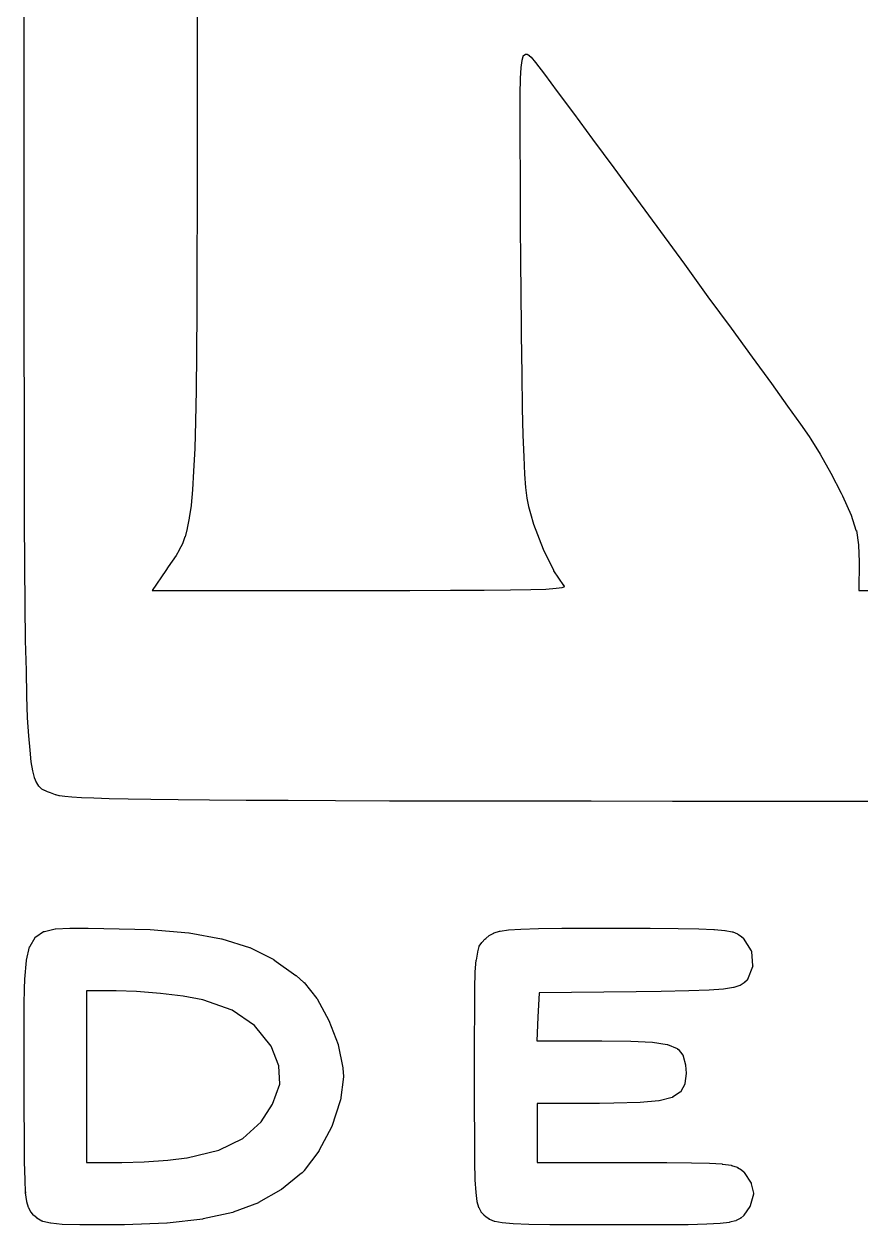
# Model space of a CAD drawing. Extents: x 125.2 to 205.2, y -134.4 to -54.5.
# Drawn here: x 188.917 to 191.014, y -77.049 to -74.039 of the extents above; entities that cross this region are included whole.
import ezdxf

# ---------------------------------------------------------------- set-up
doc = ezdxf.new("R2010")
doc.units = 0
doc.header["$MEASUREMENT"] = 0
doc.layers.add('BLACK', color=7, linetype='CONTINUOUS')

msp = doc.modelspace()

# ---------------------------------------------------------------- linework, layer by layer
at = {"layer": 'Black'}
for p, q in [((189.351, -73.9701), (189.351, -74.1656)), ((188.917, -74.2448), (188.917, -74.0057)), ((190.165, -74.1296), (190.168, -74.1205)), ((190.168, -74.119), (190.169, -74.1185)), ((190.168, -74.1191), (190.168, -74.119)), ((190.168, -74.1192), (190.168, -74.1191)), ((190.168, -74.1199), (190.168, -74.1192)), ((190.168, -74.1205), (190.168, -74.1199)), ((190.169, -74.118), (190.173, -74.1153)), ((190.169, -74.1185), (190.169, -74.118)), ((190.173, -74.1152), (190.174, -74.1149)), ((190.173, -74.1153), (190.173, -74.1152)), ((190.173, -74.1153), (190.173, -74.1153)), ((190.174, -74.1149), (190.174, -74.1145)), ((190.174, -74.1145), (190.174, -74.1145)), ((190.174, -74.1145), (190.175, -74.1145)), ((190.175, -74.1144), (190.176, -74.1143)), ((190.175, -74.1145), (190.175, -74.1144)), ((190.176, -74.1143), (190.176, -74.1144)), ((190.176, -74.1144), (190.176, -74.1143)), ((190.176, -74.1143), (190.177, -74.1145)), ((190.177, -74.1145), (190.178, -74.1147)), ((190.178, -74.1147), (190.178, -74.1148)), ((190.178, -74.1148), (190.178, -74.1148)), ((190.178, -74.1148), (190.182, -74.1169)), ((190.182, -74.1169), (190.183, -74.1173)), ((190.183, -74.1173), (190.183, -74.1178)), ((190.183, -74.1178), (190.188, -74.1221)), ((190.188, -74.1221), (190.188, -74.1223)), ((190.188, -74.1223), (190.188, -74.1225)), ((190.188, -74.1225), (190.199, -74.1355)), ((190.161, -74.1754), (190.163, -74.148)), ((190.163, -74.1477), (190.165, -74.1304)), ((190.163, -74.1479), (190.163, -74.1477)), ((190.163, -74.148), (190.163, -74.1479)), ((190.165, -74.13), (190.165, -74.1296)), ((190.165, -74.1304), (190.165, -74.13)), ((190.199, -74.1355), (190.199, -74.1355)), ((190.199, -74.1355), (190.199, -74.1356)), ((190.199, -74.1356), (190.221, -74.1647)), ((189.351, -74.1656), (189.351, -74.1656)), ((189.351, -74.1656), (189.351, -74.341)), ((190.16, -74.2147), (190.161, -74.1755)), ((190.161, -74.1755), (190.161, -74.1754)), ((190.161, -74.1754), (190.161, -74.1754)), ((190.221, -74.1647), (190.221, -74.1647)), ((190.221, -74.1647), (190.221, -74.1647)), ((190.221, -74.1647), (190.253, -74.2078)), ((190.16, -74.2675), (190.16, -74.2147)), ((190.16, -74.2147), (190.16, -74.2147)), ((190.16, -74.2147), (190.16, -74.2147)), ((190.253, -74.2078), (190.253, -74.2078)), ((190.253, -74.2078), (190.253, -74.2078)), ((190.253, -74.2078), (190.294, -74.2627)), ((188.917, -74.4634), (188.917, -74.2448)), ((190.16, -74.3357), (190.16, -74.2675)), ((190.16, -74.2675), (190.16, -74.2675)), ((190.16, -74.2675), (190.16, -74.2675)), ((190.294, -74.2627), (190.294, -74.2627)), ((190.294, -74.2627), (190.294, -74.2627)), ((190.294, -74.2627), (190.342, -74.3275)), ((190.161, -74.4211), (190.16, -74.3357)), ((190.16, -74.3357), (190.16, -74.3357)), ((190.16, -74.3357), (190.16, -74.3357)), ((190.342, -74.3275), (190.342, -74.3275)), ((190.342, -74.3275), (190.342, -74.3275)), ((190.342, -74.3275), (190.395, -74.3998)), ((189.351, -74.341), (189.351, -74.341)), ((189.351, -74.341), (189.351, -74.341)), ((189.351, -74.341), (189.351, -74.4973)), ((190.161, -74.5255), (190.161, -74.4211)), ((190.161, -74.4211), (190.161, -74.4211)), ((190.161, -74.4211), (190.161, -74.4211)), ((190.395, -74.3998), (190.395, -74.3998)), ((190.395, -74.3998), (190.395, -74.3998)), ((190.395, -74.3998), (190.452, -74.4776)), ((188.917, -74.6623), (188.917, -74.4634)), ((188.917, -74.4634), (188.917, -74.4634)), ((190.452, -74.4776), (190.452, -74.4776)), ((190.452, -74.4776), (190.452, -74.4776)), ((190.452, -74.4776), (190.512, -74.5587)), ((189.351, -74.4974), (189.35, -74.6359)), ((189.351, -74.4973), (189.351, -74.4973)), ((189.351, -74.4973), (189.351, -74.4974)), ((190.162, -74.6506), (190.161, -74.5255)), ((190.161, -74.5255), (190.161, -74.5255)), ((190.161, -74.5255), (190.161, -74.5255)), ((190.512, -74.5587), (190.512, -74.5587)), ((190.512, -74.5587), (190.572, -74.6411)), ((189.35, -74.6359), (189.35, -74.6359)), ((189.35, -74.6359), (189.35, -74.6359)), ((189.35, -74.6359), (189.35, -74.7578)), ((188.917, -74.8425), (188.917, -74.6623)), ((188.917, -74.6623), (188.917, -74.6623)), ((190.163, -74.6953), (190.162, -74.6506)), ((190.162, -74.6506), (190.162, -74.6506)), ((190.572, -74.6411), (190.572, -74.6411)), ((190.572, -74.6411), (190.572, -74.6411)), ((190.572, -74.6411), (190.631, -74.7226)), ((190.164, -74.8164), (190.163, -74.6953)), ((190.163, -74.6953), (190.163, -74.6953)), ((190.163, -74.6953), (190.163, -74.6953)), ((190.631, -74.7226), (190.631, -74.7226)), ((190.631, -74.7226), (190.631, -74.7226)), ((190.631, -74.7226), (190.689, -74.801)), ((189.35, -74.7578), (189.349, -74.8642)), ((189.35, -74.7578), (189.35, -74.7578)), ((189.35, -74.7578), (189.35, -74.7578)), ((190.164, -74.8165), (190.164, -74.8164)), ((190.164, -74.8164), (190.164, -74.8164)), ((190.165, -74.9177), (190.164, -74.8165)), ((190.689, -74.801), (190.689, -74.801)), ((190.689, -74.801), (190.689, -74.801)), ((190.689, -74.801), (190.742, -74.8743)), ((188.918, -75.005), (188.917, -74.8425)), ((188.917, -74.8425), (188.917, -74.8425)), ((188.917, -74.8425), (188.917, -74.8425)), ((189.349, -74.8642), (189.348, -74.9564)), ((189.349, -74.8642), (189.349, -74.8642)), ((189.349, -74.8642), (189.349, -74.8642)), ((190.742, -74.8743), (190.742, -74.8743)), ((190.742, -74.8743), (190.742, -74.8743)), ((190.742, -74.8743), (190.79, -74.9402)), ((190.165, -74.9178), (190.165, -74.9177)), ((190.166, -75.0013), (190.165, -74.9178)), ((190.165, -74.9178), (190.165, -74.9178)), ((190.79, -74.9402), (190.79, -74.9402)), ((190.79, -74.9402), (190.79, -74.9402)), ((190.79, -74.9402), (190.83, -74.9967)), ((189.348, -74.9564), (189.347, -75.0355)), ((189.348, -74.9564), (189.348, -74.9564)), ((189.348, -74.9564), (189.348, -74.9564)), ((190.166, -75.0014), (190.166, -75.0013)), ((190.168, -75.0693), (190.166, -75.0014)), ((190.166, -75.0014), (190.166, -75.0014)), ((190.83, -74.9967), (190.83, -74.9967)), ((190.83, -74.9967), (190.83, -74.9967)), ((190.83, -74.9967), (190.863, -75.0417)), ((188.918, -75.1507), (188.918, -75.005)), ((188.918, -75.005), (188.918, -75.005)), ((188.918, -75.005), (188.918, -75.005)), ((189.347, -75.0356), (189.345, -75.1028)), ((189.347, -75.0355), (189.347, -75.0355)), ((189.347, -75.0355), (189.347, -75.0356)), ((190.863, -75.0417), (190.863, -75.0417)), ((190.863, -75.0417), (190.863, -75.0417)), ((190.863, -75.0417), (190.885, -75.073)), ((190.168, -75.0694), (190.168, -75.0693)), ((190.168, -75.0693), (190.168, -75.0693)), ((190.17, -75.1238), (190.168, -75.0694)), ((190.885, -75.073), (190.885, -75.073)), ((190.885, -75.073), (190.885, -75.073)), ((190.885, -75.073), (190.889, -75.0796)), ((190.889, -75.0796), (190.889, -75.0797)), ((190.889, -75.0797), (190.889, -75.0798)), ((190.889, -75.0798), (190.912, -75.1167)), ((189.345, -75.1028), (189.342, -75.1593)), ((189.345, -75.1028), (189.345, -75.1028)), ((189.345, -75.1028), (189.345, -75.1028)), ((190.912, -75.1167), (190.912, -75.1168)), ((190.912, -75.1168), (190.912, -75.1169)), ((190.912, -75.1169), (190.939, -75.1649)), ((188.918, -75.2805), (188.918, -75.1507)), ((188.918, -75.1507), (188.918, -75.1507)), ((188.918, -75.1507), (188.918, -75.1507)), ((190.17, -75.1239), (190.17, -75.1238)), ((190.17, -75.1238), (190.17, -75.1238)), ((190.172, -75.1668), (190.17, -75.1239)), ((189.342, -75.1594), (189.339, -75.2064)), ((189.342, -75.1593), (189.342, -75.1594)), ((189.342, -75.1594), (189.342, -75.1594)), ((190.172, -75.1669), (190.172, -75.1668)), ((190.175, -75.2005), (190.172, -75.1669)), ((190.172, -75.1669), (190.172, -75.1669)), ((190.939, -75.1649), (190.939, -75.165)), ((190.939, -75.165), (190.939, -75.1651)), ((190.939, -75.1651), (190.965, -75.2146)), ((189.339, -75.2066), (189.336, -75.2452)), ((189.339, -75.2064), (189.339, -75.2065)), ((189.339, -75.2065), (189.339, -75.2066)), ((190.175, -75.2006), (190.175, -75.2005)), ((190.175, -75.2007), (190.175, -75.2006)), ((190.178, -75.227), (190.175, -75.2007)), ((190.178, -75.2271), (190.178, -75.227)), ((190.178, -75.2273), (190.178, -75.2271)), ((190.182, -75.2483), (190.178, -75.2273)), ((190.965, -75.2146), (190.965, -75.2147)), ((190.965, -75.2147), (190.965, -75.2147)), ((190.965, -75.2147), (190.968, -75.2214)), ((190.968, -75.2214), (190.968, -75.2215)), ((190.968, -75.2215), (190.968, -75.2215)), ((190.968, -75.2215), (190.99, -75.2697)), ((189.336, -75.2454), (189.331, -75.2769)), ((189.336, -75.2452), (189.336, -75.2453)), ((189.336, -75.2453), (189.336, -75.2454)), ((190.182, -75.2485), (190.182, -75.2483)), ((190.182, -75.2487), (190.182, -75.2485)), ((190.187, -75.2666), (190.182, -75.2487)), ((190.187, -75.2667), (190.187, -75.2666)), ((190.187, -75.2669), (190.187, -75.2667)), ((190.195, -75.2933), (190.187, -75.2669)), ((190.99, -75.2697), (190.99, -75.27)), ((190.99, -75.27), (190.99, -75.2702)), ((190.99, -75.2702), (191.002, -75.3077)), ((188.919, -75.3953), (188.918, -75.2805)), ((188.918, -75.2805), (188.918, -75.2805)), ((188.918, -75.2805), (188.918, -75.2805)), ((189.331, -75.2772), (189.326, -75.3028)), ((189.331, -75.2769), (189.331, -75.2771)), ((189.331, -75.2771), (189.331, -75.2772)), ((190.195, -75.2934), (190.195, -75.2933)), ((190.195, -75.2935), (190.195, -75.2934)), ((190.219, -75.3556), (190.195, -75.2935)), ((189.32, -75.3244), (189.314, -75.3417)), ((189.321, -75.3242), (189.32, -75.3244)), ((189.326, -75.3032), (189.321, -75.324)), ((189.321, -75.324), (189.321, -75.3242)), ((189.326, -75.3028), (189.326, -75.303)), ((189.326, -75.303), (189.326, -75.3032)), ((191.002, -75.3077), (191.002, -75.3082)), ((191.002, -75.3082), (191.003, -75.3085)), ((191.003, -75.3085), (191.008, -75.3444)), ((189.306, -75.3574), (189.298, -75.371)), ((189.314, -75.3422), (189.306, -75.357)), ((189.306, -75.357), (189.306, -75.3572)), ((189.306, -75.3572), (189.306, -75.3574)), ((189.314, -75.3417), (189.314, -75.3419)), ((189.314, -75.3419), (189.314, -75.3422)), ((190.219, -75.3558), (190.219, -75.3556)), ((190.219, -75.356), (190.219, -75.3558)), ((190.245, -75.4088), (190.219, -75.356)), ((191.008, -75.3444), (191.008, -75.3447)), ((191.008, -75.3447), (191.008, -75.345)), ((191.008, -75.345), (191.01, -75.3871)), ((189.288, -75.385), (189.278, -75.3998)), ((189.298, -75.3713), (189.288, -75.3849)), ((189.288, -75.3849), (189.288, -75.3849)), ((189.288, -75.3849), (189.288, -75.385)), ((189.298, -75.371), (189.298, -75.3711)), ((189.298, -75.3711), (189.298, -75.3713)), ((191.01, -75.3872), (191.009, -75.4584)), ((191.01, -75.3871), (191.01, -75.3872)), ((191.01, -75.3872), (191.01, -75.3872)), ((188.92, -75.4961), (188.919, -75.3953)), ((188.919, -75.3953), (188.919, -75.3953)), ((188.919, -75.3953), (188.919, -75.3953)), ((189.272, -75.4086), (189.238, -75.4584)), ((189.278, -75.3998), (189.272, -75.4086)), ((190.245, -75.4091), (190.245, -75.4088)), ((190.245, -75.4094), (190.245, -75.4091)), ((190.27, -75.4465), (190.245, -75.4094)), ((190.251, -75.4533), (190.266, -75.4511)), ((190.266, -75.4511), (190.272, -75.449)), ((190.271, -75.4466), (190.27, -75.4465)), ((190.271, -75.4469), (190.271, -75.4466)), ((190.271, -75.4478), (190.271, -75.4469)), ((190.272, -75.449), (190.271, -75.4478)), ((189.238, -75.4584), (189.76, -75.4584)), ((189.76, -75.4584), (189.884, -75.4584)), ((189.884, -75.4584), (189.986, -75.4582)), ((189.986, -75.4582), (190.07, -75.4579)), ((190.07, -75.4579), (190.136, -75.4573)), ((190.07, -75.4579), (190.07, -75.4579)), ((190.136, -75.4573), (190.187, -75.4564)), ((190.187, -75.4564), (190.225, -75.4551)), ((190.225, -75.4551), (190.251, -75.4533)), ((191.009, -75.4584), (192.147, -75.4584)), ((188.921, -75.5838), (188.92, -75.4961)), ((188.92, -75.4961), (188.92, -75.4961)), ((188.92, -75.4961), (188.92, -75.4961)), ((188.923, -75.6594), (188.921, -75.5838)), ((188.921, -75.5838), (188.921, -75.5838)), ((188.921, -75.5838), (188.921, -75.5838)), ((188.924, -75.7237), (188.923, -75.6594)), ((188.923, -75.6594), (188.923, -75.6594)), ((188.923, -75.6594), (188.923, -75.6594)), ((188.924, -75.7238), (188.924, -75.7237)), ((188.926, -75.7779), (188.924, -75.7238)), ((188.924, -75.7238), (188.924, -75.7238)), ((188.929, -75.8226), (188.926, -75.7779)), ((188.926, -75.7779), (188.926, -75.7779)), ((188.926, -75.7779), (188.926, -75.7779)), ((188.929, -75.8227), (188.929, -75.8226)), ((188.929, -75.8228), (188.929, -75.8227)), ((188.932, -75.859), (188.929, -75.8228)), ((188.932, -75.8591), (188.932, -75.859)), ((188.932, -75.8592), (188.932, -75.8591)), ((188.935, -75.888), (188.932, -75.8592)), ((188.935, -75.8882), (188.935, -75.888)), ((188.935, -75.8883), (188.935, -75.8882)), ((188.939, -75.9106), (188.935, -75.8883)), ((188.939, -75.9108), (188.939, -75.9106)), ((188.939, -75.911), (188.939, -75.9108)), ((188.943, -75.9276), (188.939, -75.911)), ((188.943, -75.9279), (188.943, -75.9276)), ((188.943, -75.9282), (188.943, -75.9279)), ((188.948, -75.9402), (188.943, -75.9282)), ((188.948, -75.9406), (188.948, -75.9402)), ((188.949, -75.9411), (188.948, -75.9406)), ((188.954, -75.9493), (188.949, -75.9411)), ((188.954, -75.9498), (188.954, -75.9493)), ((188.955, -75.9503), (188.954, -75.9498)), ((188.961, -75.9557), (188.955, -75.9503)), ((188.961, -75.9561), (188.961, -75.9557)), ((188.962, -75.9564), (188.961, -75.9561)), ((188.968, -75.96), (188.962, -75.9564)), ((188.968, -75.9601), (188.968, -75.96)), ((188.969, -75.9603), (188.968, -75.9601)), ((188.976, -75.963), (188.969, -75.9603)), ((188.983, -75.9656), (188.976, -75.963)), ((188.976, -75.963), (188.976, -75.963)), ((188.976, -75.963), (188.976, -75.963)), ((188.992, -75.9691), (188.983, -75.9656)), ((188.996, -75.9708), (188.992, -75.9691)), ((188.992, -75.9691), (188.992, -75.9691)), ((188.992, -75.9691), (188.992, -75.9691)), ((188.997, -75.9709), (188.996, -75.9708)), ((188.997, -75.971), (188.997, -75.9709)), ((189.005, -75.973), (188.997, -75.971)), ((189.006, -75.973), (189.005, -75.973)), ((189.006, -75.9731), (189.006, -75.973)), ((189.019, -75.9749), (189.006, -75.9731)), ((189.037, -75.9765), (189.019, -75.9749)), ((189.019, -75.9749), (189.019, -75.9749)), ((189.019, -75.9749), (189.019, -75.9749)), ((189.061, -75.978), (189.037, -75.9765)), ((189.037, -75.9765), (189.037, -75.9765)), ((189.037, -75.9765), (189.037, -75.9765)), ((189.092, -75.9794), (189.061, -75.978)), ((189.061, -75.978), (189.061, -75.978)), ((189.061, -75.978), (189.061, -75.978)), ((189.13, -75.9806), (189.092, -75.9794)), ((189.092, -75.9794), (189.092, -75.9794)), ((189.092, -75.9794), (189.092, -75.9794)), ((189.178, -75.9817), (189.13, -75.9806)), ((189.13, -75.9806), (189.13, -75.9806)), ((189.13, -75.9806), (189.13, -75.9806)), ((189.235, -75.9827), (189.178, -75.9817)), ((189.178, -75.9817), (189.178, -75.9817)), ((189.178, -75.9817), (189.178, -75.9817)), ((189.303, -75.9835), (189.235, -75.9827)), ((189.235, -75.9827), (189.235, -75.9827)), ((189.235, -75.9827), (189.235, -75.9827)), ((189.382, -75.9843), (189.303, -75.9835)), ((189.303, -75.9835), (189.303, -75.9835)), ((189.303, -75.9835), (189.303, -75.9835)), ((189.474, -75.9849), (189.382, -75.9843)), ((189.382, -75.9843), (189.382, -75.9843)), ((189.382, -75.9843), (189.382, -75.9843)), ((189.579, -75.9854), (189.474, -75.9849)), ((189.474, -75.9849), (189.474, -75.9849)), ((189.474, -75.9849), (189.474, -75.9849)), ((189.698, -75.9859), (189.579, -75.9854)), ((189.579, -75.9854), (189.579, -75.9854)), ((189.579, -75.9854), (189.579, -75.9854)), ((189.833, -75.9863), (189.698, -75.9859)), ((189.698, -75.9859), (189.698, -75.9859)), ((189.698, -75.9859), (189.698, -75.9859)), ((189.984, -75.9866), (189.833, -75.9863)), ((189.833, -75.9863), (189.833, -75.9863)), ((189.833, -75.9863), (189.833, -75.9863)), ((190.152, -75.9869), (189.984, -75.9866)), ((189.984, -75.9866), (189.984, -75.9866)), ((189.984, -75.9866), (189.984, -75.9866)), ((190.338, -75.9871), (190.152, -75.9869)), ((190.152, -75.9869), (190.152, -75.9869)), ((190.152, -75.9869), (190.152, -75.9869)), ((190.542, -75.9872), (190.338, -75.9871)), ((190.338, -75.9871), (190.338, -75.9871)), ((190.767, -75.9873), (190.542, -75.9872)), ((190.542, -75.9872), (190.542, -75.9872)), ((190.542, -75.9872), (190.542, -75.9872)), ((191.012, -75.9874), (190.767, -75.9873)), ((190.767, -75.9873), (190.767, -75.9873)), ((191.279, -75.9874), (191.012, -75.9874)), ((188.947, -76.3266), (188.966, -76.3136)), ((188.966, -76.3135), (188.967, -76.3132)), ((188.966, -76.3136), (188.966, -76.3135)), ((188.966, -76.3136), (188.966, -76.3136)), ((188.967, -76.3132), (188.968, -76.3129)), ((188.968, -76.3129), (188.995, -76.3066)), ((188.968, -76.3129), (188.968, -76.3129)), ((188.968, -76.3129), (188.968, -76.3129)), ((188.995, -76.3066), (188.996, -76.3065)), ((188.995, -76.3066), (188.995, -76.3066)), ((188.996, -76.3065), (189.032, -76.3047)), ((189.032, -76.3047), (189.032, -76.3047)), ((189.032, -76.3047), (189.032, -76.3047)), ((189.032, -76.3047), (189.078, -76.3051)), ((189.078, -76.3051), (189.078, -76.3051)), ((189.078, -76.3051), (189.078, -76.3051)), ((189.078, -76.3051), (189.117, -76.3055)), ((189.117, -76.3055), (189.117, -76.3055)), ((189.117, -76.3055), (189.117, -76.3055)), ((189.117, -76.3055), (189.233, -76.3083)), ((189.233, -76.3083), (189.233, -76.3083)), ((189.233, -76.3083), (189.233, -76.3083)), ((189.233, -76.3083), (189.33, -76.3166)), ((189.33, -76.3166), (189.33, -76.3166)), ((189.33, -76.3166), (189.331, -76.3166)), ((189.331, -76.3166), (189.412, -76.3313)), ((190.074, -76.3308), (190.083, -76.3234)), ((190.083, -76.3231), (190.084, -76.3228)), ((190.083, -76.3234), (190.083, -76.3231)), ((190.084, -76.3228), (190.094, -76.3171)), ((190.094, -76.3169), (190.095, -76.3166)), ((190.094, -76.3171), (190.094, -76.3169)), ((190.095, -76.3166), (190.109, -76.3123)), ((190.109, -76.3123), (190.11, -76.3122)), ((190.109, -76.3123), (190.109, -76.3123)), ((190.11, -76.3122), (190.131, -76.3091)), ((190.131, -76.3091), (190.162, -76.3071)), ((190.131, -76.3091), (190.131, -76.3091)), ((190.131, -76.3091), (190.131, -76.3091)), ((190.162, -76.3071), (190.206, -76.3059)), ((190.162, -76.3071), (190.162, -76.3071)), ((190.162, -76.3071), (190.162, -76.3071)), ((190.206, -76.3059), (190.265, -76.3053)), ((190.206, -76.3059), (190.206, -76.3059)), ((190.206, -76.3059), (190.206, -76.3059)), ((190.265, -76.3053), (190.342, -76.3051)), ((190.265, -76.3053), (190.265, -76.3053)), ((190.265, -76.3053), (190.265, -76.3053)), ((190.342, -76.3051), (190.342, -76.3051)), ((190.342, -76.3051), (190.342, -76.3051)), ((190.342, -76.3051), (190.397, -76.3051)), ((190.397, -76.3051), (190.397, -76.3051)), ((190.397, -76.3051), (190.486, -76.3051)), ((190.486, -76.3051), (190.486, -76.3051)), ((190.486, -76.3051), (190.486, -76.3051)), ((190.486, -76.3051), (190.556, -76.3055)), ((190.556, -76.3055), (190.556, -76.3055)), ((190.556, -76.3055), (190.556, -76.3055)), ((190.556, -76.3055), (190.608, -76.3064)), ((190.608, -76.3064), (190.608, -76.3064)), ((190.608, -76.3064), (190.608, -76.3064)), ((190.608, -76.3064), (190.646, -76.3079)), ((190.646, -76.3079), (190.646, -76.308)), ((190.646, -76.308), (190.647, -76.308)), ((190.647, -76.308), (190.673, -76.3104)), ((190.673, -76.3104), (190.674, -76.3105)), ((190.674, -76.3105), (190.674, -76.3105)), ((190.674, -76.3105), (190.692, -76.3141)), ((190.692, -76.3141), (190.692, -76.3142)), ((190.692, -76.3142), (190.693, -76.3143)), ((190.693, -76.3143), (190.705, -76.3192)), ((190.705, -76.3192), (190.705, -76.3195)), ((190.705, -76.3195), (190.706, -76.3197)), ((190.706, -76.3197), (190.715, -76.3261)), ((188.923, -76.3849), (188.931, -76.3516)), ((188.931, -76.3516), (188.932, -76.3509)), ((188.932, -76.3502), (188.945, -76.3282)), ((188.932, -76.3509), (188.932, -76.3502)), ((188.945, -76.3278), (188.946, -76.3274)), ((188.945, -76.328), (188.945, -76.3278)), ((188.945, -76.3282), (188.945, -76.328)), ((188.946, -76.3269), (188.947, -76.3268)), ((188.946, -76.3274), (188.946, -76.3269)), ((188.947, -76.3268), (188.947, -76.3266)), ((189.412, -76.3313), (189.412, -76.3314)), ((189.412, -76.3314), (189.413, -76.3315)), ((189.413, -76.3315), (189.482, -76.3534)), ((189.482, -76.3534), (189.482, -76.3536)), ((189.482, -76.3536), (189.483, -76.3537)), ((189.483, -76.3537), (189.543, -76.3838)), ((190.054, -76.3644), (190.058, -76.3513)), ((190.058, -76.3502), (190.064, -76.3412)), ((190.058, -76.3508), (190.058, -76.3502)), ((190.058, -76.3513), (190.058, -76.3508)), ((190.064, -76.3408), (190.065, -76.3404)), ((190.064, -76.3412), (190.064, -76.3408)), ((190.065, -76.3404), (190.072, -76.3328)), ((190.072, -76.3327), (190.074, -76.331)), ((190.072, -76.3328), (190.072, -76.3327)), ((190.072, -76.3328), (190.072, -76.3328)), ((190.074, -76.3309), (190.074, -76.3308)), ((190.074, -76.331), (190.074, -76.3309)), ((190.715, -76.3261), (190.715, -76.3263)), ((190.715, -76.3263), (190.715, -76.3264)), ((190.715, -76.3264), (190.719, -76.3294)), ((190.719, -76.3294), (190.719, -76.3299)), ((190.719, -76.3299), (190.719, -76.3304)), ((190.719, -76.3304), (190.739, -76.3615)), ((188.919, -76.4324), (188.923, -76.3856)), ((188.923, -76.3852), (188.923, -76.3849)), ((188.923, -76.3856), (188.923, -76.3852)), ((189.543, -76.3838), (189.543, -76.3841)), ((189.543, -76.3841), (189.543, -76.3843)), ((189.543, -76.3843), (189.598, -76.4234)), ((190.048, -76.4148), (190.05, -76.3855)), ((190.05, -76.3855), (190.051, -76.3853)), ((190.051, -76.3851), (190.054, -76.3652)), ((190.051, -76.3853), (190.051, -76.3851)), ((190.054, -76.3648), (190.054, -76.3644)), ((190.054, -76.3652), (190.054, -76.3648)), ((190.739, -76.3615), (190.739, -76.3617)), ((190.739, -76.3617), (190.739, -76.362)), ((190.739, -76.362), (190.74, -76.3625)), ((190.74, -76.3625), (190.74, -76.3631)), ((190.74, -76.3631), (190.74, -76.3634)), ((190.74, -76.3634), (190.74, -76.3636)), ((190.74, -76.3636), (190.743, -76.3993)), ((190.047, -76.4563), (190.048, -76.415)), ((190.048, -76.4149), (190.048, -76.4148)), ((190.048, -76.415), (190.048, -76.4149)), ((190.743, -76.4017), (190.73, -76.4334)), ((190.743, -76.3993), (190.743, -76.3997)), ((190.743, -76.3997), (190.744, -76.4)), ((190.744, -76.4), (190.743, -76.4005)), ((190.743, -76.4005), (190.743, -76.4011)), ((190.743, -76.4011), (190.743, -76.4014)), ((190.743, -76.4014), (190.743, -76.4017)), ((188.918, -76.4567), (188.919, -76.4327)), ((188.919, -76.4326), (188.919, -76.4324)), ((188.919, -76.4327), (188.919, -76.4326)), ((189.598, -76.4234), (189.598, -76.4236)), ((189.598, -76.4236), (189.599, -76.4237)), ((189.599, -76.4237), (189.618, -76.4408)), ((189.618, -76.4408), (189.618, -76.4411)), ((189.618, -76.4411), (189.619, -76.4414)), ((189.619, -76.4414), (189.651, -76.4812)), ((190.722, -76.4421), (190.712, -76.4483)), ((190.723, -76.4417), (190.722, -76.4421)), ((190.729, -76.4349), (190.723, -76.4413)), ((190.723, -76.4413), (190.723, -76.4417)), ((190.73, -76.4342), (190.729, -76.4349)), ((190.729, -76.4349), (190.729, -76.4349)), ((190.729, -76.4349), (190.729, -76.4349)), ((190.73, -76.4334), (190.73, -76.4334)), ((190.73, -76.4334), (190.73, -76.4335)), ((190.73, -76.4335), (190.73, -76.4342)), ((188.917, -76.4953), (188.918, -76.4567)), ((189.074, -76.4618), (189.074, -76.8921)), ((189.145, -76.4618), (189.074, -76.4618)), ((189.148, -76.4618), (189.145, -76.4618)), ((189.199, -76.4638), (189.148, -76.4618)), ((189.259, -76.4685), (189.199, -76.4638)), ((189.316, -76.475), (189.259, -76.4685)), ((189.365, -76.4842), (189.316, -76.475)), ((190.047, -76.4564), (190.047, -76.4563)), ((190.047, -76.5124), (190.047, -76.4564)), ((190.047, -76.4564), (190.047, -76.4564)), ((190.208, -76.4674), (190.205, -76.5276)), ((190.451, -76.4644), (190.208, -76.4674)), ((190.514, -76.4635), (190.451, -76.4644)), ((190.451, -76.4644), (190.451, -76.4644)), ((190.451, -76.4644), (190.451, -76.4644)), ((190.583, -76.4621), (190.514, -76.4635)), ((190.514, -76.4635), (190.514, -76.4635)), ((190.514, -76.4635), (190.514, -76.4635)), ((190.634, -76.4602), (190.583, -76.4621)), ((190.583, -76.4621), (190.583, -76.4621)), ((190.583, -76.4621), (190.583, -76.4621)), ((190.67, -76.4575), (190.634, -76.4602)), ((190.634, -76.4602), (190.634, -76.4601)), ((190.634, -76.4601), (190.634, -76.4602)), ((190.695, -76.4539), (190.67, -76.4575)), ((190.67, -76.4575), (190.67, -76.4575)), ((190.67, -76.4575), (190.67, -76.4575)), ((190.696, -76.4537), (190.695, -76.4537)), ((190.695, -76.4537), (190.695, -76.4539)), ((190.711, -76.4489), (190.696, -76.4537)), ((190.712, -76.4486), (190.711, -76.4489)), ((190.712, -76.4483), (190.712, -76.4486)), ((188.917, -76.4954), (188.917, -76.4953)), ((188.917, -76.576), (188.917, -76.4954)), ((188.917, -76.4954), (188.917, -76.4954)), ((189.439, -76.5101), (189.365, -76.4842)), ((189.651, -76.4812), (189.651, -76.4816)), ((189.651, -76.4816), (189.652, -76.482)), ((189.652, -76.482), (189.681, -76.536)), ((189.495, -76.5486), (189.439, -76.5101)), ((189.681, -76.536), (189.681, -76.5364)), ((189.681, -76.5364), (189.681, -76.5367)), ((190.046, -76.5857), (190.047, -76.5124)), ((190.047, -76.5124), (190.047, -76.5124)), ((190.047, -76.5124), (190.047, -76.5124)), ((190.205, -76.5276), (190.202, -76.5873)), ((190.205, -76.5276), (190.205, -76.5276)), ((189.536, -76.6005), (189.495, -76.5486)), ((189.681, -76.5367), (189.704, -76.5966)), ((188.917, -76.5761), (188.917, -76.576)), ((188.917, -76.576), (188.917, -76.576)), ((188.917, -76.677), (188.917, -76.5761)), ((189.704, -76.5966), (189.704, -76.5969)), ((190.046, -76.6789), (190.046, -76.5857)), ((190.046, -76.5857), (190.046, -76.5857)), ((190.046, -76.5857), (190.046, -76.5857)), ((190.202, -76.5873), (190.365, -76.5873)), ((190.365, -76.5873), (190.365, -76.5873)), ((190.365, -76.5873), (190.365, -76.5873)), ((190.365, -76.5873), (190.438, -76.5879)), ((190.438, -76.5879), (190.438, -76.5879)), ((190.438, -76.5879), (190.438, -76.5879)), ((190.438, -76.5879), (190.492, -76.5906)), ((190.492, -76.5906), (190.492, -76.5906)), ((190.492, -76.5906), (190.492, -76.5906)), ((190.492, -76.5906), (190.529, -76.5964)), ((190.529, -76.5964), (190.53, -76.5966)), ((190.53, -76.5966), (190.53, -76.5967)), ((190.53, -76.5967), (190.554, -76.6067)), ((189.556, -76.6503), (189.536, -76.6005)), ((189.704, -76.5969), (189.704, -76.5973)), ((189.704, -76.5973), (189.716, -76.6547)), ((190.554, -76.6067), (190.554, -76.6069)), ((190.554, -76.6069), (190.554, -76.607)), ((190.554, -76.607), (190.555, -76.6073)), ((190.555, -76.6073), (190.555, -76.6077)), ((190.555, -76.6077), (190.555, -76.6079)), ((190.555, -76.6079), (190.556, -76.6081)), ((190.556, -76.6081), (190.568, -76.6235)), ((190.568, -76.6235), (190.568, -76.6237)), ((190.568, -76.6237), (190.569, -76.6239)), ((190.569, -76.6239), (190.569, -76.6244)), ((190.569, -76.6244), (190.569, -76.625)), ((190.569, -76.625), (190.569, -76.6252)), ((190.569, -76.6252), (190.569, -76.6255)), ((190.569, -76.6255), (190.575, -76.6473)), ((189.558, -76.6962), (189.556, -76.6503)), ((189.716, -76.6547), (189.716, -76.6551)), ((189.716, -76.6551), (189.716, -76.6554)), ((189.716, -76.6554), (189.718, -76.6767)), ((190.575, -76.6473), (190.575, -76.6478)), ((190.575, -76.6478), (190.575, -76.6483)), ((190.575, -76.6483), (190.576, -76.6685)), ((188.917, -76.7526), (188.917, -76.677)), ((188.917, -76.677), (188.917, -76.677)), ((189.718, -76.6776), (189.71, -76.7364)), ((189.718, -76.6767), (189.718, -76.6771)), ((189.718, -76.6771), (189.718, -76.6776)), ((190.046, -76.7517), (190.046, -76.6789)), ((190.046, -76.6789), (190.046, -76.6789)), ((190.046, -76.6789), (190.046, -76.6789)), ((190.576, -76.6692), (190.573, -76.6941)), ((190.576, -76.6685), (190.576, -76.6689)), ((190.576, -76.6689), (190.576, -76.6692)), ((189.54, -76.7457), (189.558, -76.6962)), ((190.561, -76.7161), (190.542, -76.7288)), ((190.562, -76.7158), (190.561, -76.7161)), ((190.563, -76.7149), (190.562, -76.7152)), ((190.562, -76.7152), (190.562, -76.7156)), ((190.562, -76.7156), (190.562, -76.7158)), ((190.573, -76.6959), (190.563, -76.7142)), ((190.563, -76.7142), (190.563, -76.7145)), ((190.563, -76.7145), (190.563, -76.7149)), ((190.573, -76.6941), (190.573, -76.6941)), ((190.573, -76.6941), (190.573, -76.6942)), ((190.573, -76.6942), (190.573, -76.695)), ((190.573, -76.695), (190.573, -76.6958)), ((190.573, -76.6958), (190.573, -76.6958)), ((190.573, -76.6958), (190.573, -76.6959)), ((189.511, -76.7906), (189.54, -76.7457)), ((189.709, -76.7374), (189.688, -76.8016)), ((189.71, -76.7364), (189.709, -76.7369)), ((189.709, -76.7369), (189.709, -76.7374)), ((190.359, -76.744), (190.203, -76.744)), ((190.203, -76.744), (190.203, -76.8921)), ((190.395, -76.7439), (190.359, -76.744)), ((190.359, -76.744), (190.359, -76.744)), ((190.359, -76.744), (190.359, -76.744)), ((190.461, -76.7422), (190.395, -76.7439)), ((190.395, -76.7439), (190.395, -76.7439)), ((190.395, -76.7439), (190.395, -76.7439)), ((190.508, -76.7377), (190.461, -76.7422)), ((190.461, -76.7422), (190.461, -76.7421)), ((190.461, -76.7421), (190.461, -76.7422)), ((190.509, -76.7376), (190.508, -76.7377)), ((190.541, -76.7295), (190.509, -76.7376)), ((190.509, -76.7376), (190.509, -76.7376)), ((190.542, -76.7291), (190.541, -76.7295)), ((190.542, -76.7288), (190.542, -76.7291)), ((188.918, -76.8305), (188.917, -76.7526)), ((188.917, -76.7526), (188.917, -76.7526)), ((188.917, -76.7526), (188.917, -76.7526)), ((190.047, -76.8299), (190.046, -76.7517)), ((190.046, -76.7517), (190.046, -76.7517)), ((190.046, -76.7517), (190.046, -76.7517)), ((189.465, -76.8321), (189.511, -76.7906)), ((189.688, -76.8023), (189.656, -76.8631)), ((189.688, -76.8016), (189.688, -76.8019)), ((189.688, -76.8019), (189.688, -76.8023)), ((188.918, -76.8306), (188.918, -76.8305)), ((188.918, -76.8906), (188.918, -76.8306)), ((188.918, -76.8306), (188.918, -76.8306)), ((189.405, -76.8614), (189.465, -76.8321)), ((190.047, -76.8902), (190.047, -76.8299)), ((190.047, -76.8299), (190.047, -76.8299)), ((190.047, -76.8299), (190.047, -76.8299)), ((189.326, -76.8803), (189.405, -76.8614)), ((189.656, -76.8638), (189.619, -76.9124)), ((189.656, -76.8631), (189.656, -76.8635)), ((189.656, -76.8635), (189.656, -76.8638)), ((188.918, -76.8907), (188.918, -76.8906)), ((188.918, -76.8906), (188.918, -76.8906)), ((188.92, -76.9354), (188.918, -76.8907)), ((189.074, -76.8921), (189.162, -76.892)), ((189.162, -76.892), (189.218, -76.8904)), ((189.218, -76.8904), (189.277, -76.8863)), ((189.277, -76.8863), (189.325, -76.8805)), ((189.325, -76.8805), (189.326, -76.8803)), ((190.048, -76.9351), (190.047, -76.8902)), ((190.047, -76.8902), (190.047, -76.8902)), ((190.047, -76.8902), (190.047, -76.8902)), ((190.203, -76.8921), (190.446, -76.8921)), ((190.446, -76.8921), (190.446, -76.8921)), ((190.446, -76.8921), (190.446, -76.8921)), ((190.446, -76.8921), (190.528, -76.8922)), ((190.528, -76.8922), (190.528, -76.8922)), ((190.528, -76.8922), (190.528, -76.8922)), ((190.528, -76.8922), (190.59, -76.8927)), ((190.59, -76.8927), (190.59, -76.8927)), ((190.59, -76.8927), (190.59, -76.8927)), ((190.59, -76.8927), (190.635, -76.8939)), ((190.635, -76.8939), (190.635, -76.8939)), ((190.635, -76.8939), (190.635, -76.8939)), ((190.635, -76.8939), (190.667, -76.8959)), ((190.667, -76.8959), (190.667, -76.896)), ((190.667, -76.896), (190.668, -76.896)), ((190.668, -76.896), (190.689, -76.8992)), ((189.612, -76.9191), (189.562, -76.9602)), ((189.613, -76.9188), (189.612, -76.9189)), ((189.612, -76.9189), (189.612, -76.9191)), ((189.619, -76.9129), (189.613, -76.9188)), ((189.619, -76.9124), (189.619, -76.9126)), ((189.619, -76.9126), (189.619, -76.9129)), ((190.689, -76.8992), (190.69, -76.8993)), ((190.69, -76.8993), (190.69, -76.8994)), ((190.69, -76.8994), (190.704, -76.904)), ((190.704, -76.904), (190.705, -76.9043)), ((190.705, -76.9043), (190.705, -76.9046)), ((190.705, -76.9046), (190.715, -76.9109)), ((190.715, -76.9109), (190.715, -76.9112)), ((190.715, -76.9112), (190.716, -76.9114)), ((190.716, -76.9114), (190.721, -76.916)), ((190.721, -76.916), (190.721, -76.9165)), ((190.721, -76.9165), (190.722, -76.917)), ((190.722, -76.917), (190.739, -76.9439)), ((188.92, -76.9355), (188.92, -76.9354)), ((188.92, -76.9356), (188.92, -76.9355)), ((188.921, -76.9676), (188.92, -76.9356)), ((190.048, -76.9352), (190.048, -76.9351)), ((190.048, -76.9353), (190.048, -76.9352)), ((190.05, -76.9675), (190.048, -76.9353)), ((190.739, -76.9439), (190.739, -76.9447)), ((190.739, -76.9447), (190.739, -76.9454)), ((190.739, -76.9454), (190.745, -76.9693)), ((188.922, -76.9678), (188.921, -76.9676)), ((188.921, -76.968), (188.922, -76.9678)), ((188.924, -76.99), (188.921, -76.968)), ((189.561, -76.9607), (189.505, -76.9928)), ((189.562, -76.9602), (189.561, -76.9604)), ((189.561, -76.9604), (189.561, -76.9607)), ((190.05, -76.9676), (190.05, -76.9675)), ((190.05, -76.9678), (190.05, -76.9676)), ((190.053, -76.9899), (190.05, -76.9678)), ((190.745, -76.9718), (190.737, -77.001)), ((190.745, -76.9693), (190.745, -76.9697)), ((190.745, -76.9697), (190.745, -76.97)), ((190.745, -76.97), (190.745, -76.9706)), ((190.745, -76.9706), (190.745, -76.9711)), ((190.745, -76.9711), (190.745, -76.9714)), ((190.745, -76.9714), (190.745, -76.9718)), ((188.924, -76.9903), (188.924, -76.99)), ((188.924, -76.9906), (188.924, -76.9903)), ((188.928, -77.0052), (188.924, -76.9906)), ((188.929, -77.0057), (188.928, -77.0052)), ((188.929, -77.0063), (188.929, -77.0057)), ((188.934, -77.016), (188.929, -77.0063)), ((188.934, -77.0165), (188.934, -77.016)), ((188.935, -77.017), (188.934, -77.0165)), ((188.941, -77.0245), (188.935, -77.017)), ((189.44, -77.0172), (189.366, -77.0338)), ((189.441, -77.0171), (189.44, -77.0172)), ((189.505, -76.9931), (189.441, -77.017)), ((189.441, -77.017), (189.441, -77.0171)), ((189.505, -76.9928), (189.505, -76.9929)), ((189.505, -76.9929), (189.505, -76.9931)), ((190.053, -76.9902), (190.053, -76.9899)), ((190.053, -76.9905), (190.053, -76.9902)), ((190.057, -77.0052), (190.053, -76.9905)), ((190.057, -77.0057), (190.057, -77.0052)), ((190.058, -77.0062), (190.057, -77.0057)), ((190.063, -77.016), (190.058, -77.0062)), ((190.063, -77.0165), (190.063, -77.016)), ((190.063, -77.0169), (190.063, -77.0165)), ((190.07, -77.0245), (190.063, -77.0169)), ((190.736, -77.0025), (190.721, -77.0241)), ((190.737, -77.0017), (190.736, -77.0025)), ((190.737, -77.001), (190.737, -77.0017)), ((188.941, -77.0247), (188.941, -77.0245)), ((188.942, -77.025), (188.941, -77.0247)), ((188.949, -77.0312), (188.942, -77.025)), ((188.949, -77.0315), (188.949, -77.0312)), ((188.949, -77.0319), (188.949, -77.0315)), ((188.962, -77.0392), (188.949, -77.0319)), ((188.963, -77.0394), (188.962, -77.0392)), ((188.964, -77.0397), (188.963, -77.0394)), ((188.983, -77.0444), (188.964, -77.0397)), ((188.984, -77.0445), (188.983, -77.0444)), ((188.983, -77.0444), (188.983, -77.0444)), ((189.013, -77.0473), (188.984, -77.0445)), ((189.057, -77.0485), (189.013, -77.0473)), ((189.013, -77.0473), (189.013, -77.0473)), ((189.013, -77.0473), (189.013, -77.0473)), ((189.275, -77.044), (189.169, -77.0485)), ((189.276, -77.044), (189.275, -77.044)), ((189.365, -77.0339), (189.276, -77.044)), ((189.276, -77.044), (189.276, -77.044)), ((189.366, -77.0338), (189.365, -77.0338)), ((189.365, -77.0338), (189.365, -77.0339)), ((190.07, -77.0247), (190.07, -77.0245)), ((190.07, -77.0249), (190.07, -77.0247)), ((190.074, -77.0281), (190.07, -77.0249)), ((190.074, -77.0283), (190.074, -77.0281)), ((190.074, -77.0285), (190.074, -77.0283)), ((190.083, -77.0346), (190.074, -77.0285)), ((190.083, -77.0349), (190.083, -77.0346)), ((190.084, -77.0352), (190.083, -77.0349)), ((190.096, -77.0399), (190.084, -77.0352)), ((190.096, -77.04), (190.096, -77.0399)), ((190.097, -77.0401), (190.096, -77.04)), ((190.115, -77.0436), (190.097, -77.0401)), ((190.143, -77.046), (190.115, -77.0436)), ((190.115, -77.0436), (190.115, -77.0436)), ((190.115, -77.0436), (190.115, -77.0436)), ((190.182, -77.0475), (190.143, -77.046)), ((190.143, -77.046), (190.143, -77.046)), ((190.143, -77.046), (190.143, -77.046)), ((190.182, -77.0476), (190.182, -77.0475)), ((190.182, -77.0475), (190.182, -77.0475)), ((190.235, -77.0484), (190.182, -77.0476)), ((190.581, -77.0481), (190.519, -77.0487)), ((190.628, -77.047), (190.581, -77.0481)), ((190.581, -77.0481), (190.581, -77.0481)), ((190.581, -77.0481), (190.581, -77.0481)), ((190.662, -77.0451), (190.628, -77.047)), ((190.628, -77.047), (190.628, -77.047)), ((190.628, -77.047), (190.628, -77.047)), ((190.685, -77.0423), (190.662, -77.0451)), ((190.662, -77.0451), (190.662, -77.0451)), ((190.662, -77.0451), (190.662, -77.0451)), ((190.701, -77.0382), (190.685, -77.0421)), ((190.685, -77.0421), (190.685, -77.0422)), ((190.685, -77.0422), (190.685, -77.0423)), ((190.702, -77.0378), (190.701, -77.038)), ((190.701, -77.038), (190.701, -77.0382)), ((190.712, -77.0325), (190.702, -77.0378)), ((190.713, -77.0318), (190.712, -77.0321)), ((190.712, -77.0321), (190.712, -77.0325)), ((190.721, -77.025), (190.713, -77.0318)), ((190.721, -77.0241), (190.721, -77.0245)), ((190.721, -77.0245), (190.721, -77.025)), ((189.119, -77.0488), (189.057, -77.0485)), ((189.057, -77.0485), (189.057, -77.0485)), ((189.057, -77.0485), (189.057, -77.0485)), ((189.12, -77.0488), (189.119, -77.0488)), ((189.119, -77.0488), (189.119, -77.0488)), ((189.168, -77.0485), (189.12, -77.0488)), ((189.169, -77.0485), (189.168, -77.0485)), ((189.169, -77.0485), (189.169, -77.0485)), ((190.305, -77.0488), (190.235, -77.0484)), ((190.235, -77.0484), (190.235, -77.0484)), ((190.235, -77.0484), (190.235, -77.0484)), ((190.396, -77.0488), (190.305, -77.0488)), ((190.305, -77.0488), (190.305, -77.0488)), ((190.305, -77.0488), (190.305, -77.0488)), ((190.438, -77.0488), (190.396, -77.0488)), ((190.396, -77.0488), (190.396, -77.0488)), ((190.396, -77.0488), (190.396, -77.0488)), ((190.519, -77.0487), (190.438, -77.0488)), ((190.438, -77.0488), (190.438, -77.0488)), ((190.438, -77.0488), (190.438, -77.0488)), ((190.519, -77.0487), (190.519, -77.0486)), ((190.519, -77.0486), (190.519, -77.0487))]:
    msp.add_line(p, q, dxfattribs=at)

doc.saveas('drawing.dxf')
